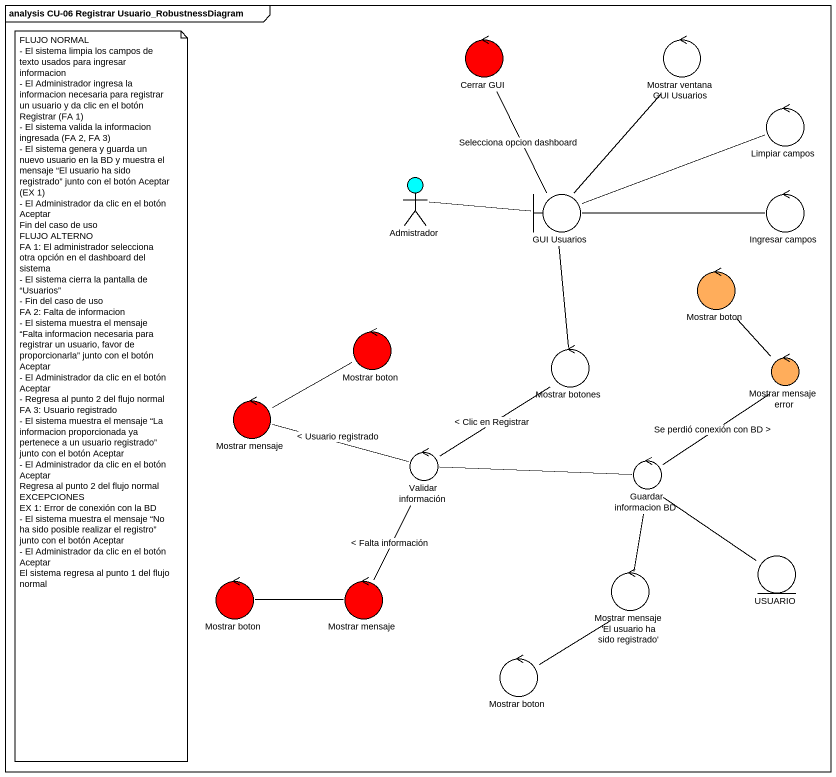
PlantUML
@startuml
mainframe analysis CU-06 Registrar Usuario_RobustnessDiagram
control "Cerrar GUI" as Cerrar_GUI #FF0000
control "Mostrar ventana GUI Usuarios" as Mostrar_ventana_GUI_Usuarios
control "Limpiar campos" as Limpiar_campos
actor Admistrador #00FFFF
boundary "GUI Usuarios" as GUI_Usuarios
control "Ingresar campos" as Ingresar_campos
control "Mostrar boton" as Mostrar_boton #FFAD5B
control "Mostrar boton" as Mostrar_boton_2 #FF0000
control "Mostrar botones" as Mostrar_botones
control "Mostrar mensaje error" as Mostrar_mensaje_error #FFAD5B
control "Mostrar mensaje" as Mostrar_mensaje #FF0000
control "Validar información" as Validar_información
control "Guardar informacion BD" as Guardar_informacion_BD
entity USUARIO
control "Mostrar boton" as Mostrar_boton_3 #FF0000
control "Mostrar mensaje" as Mostrar_mensaje_2 #FF0000
control "Mostrar mensaje 'El usuario ha sido registrado'" as Mostrar_mensaje_El_usuario
control "Mostrar boton" as Mostrar_boton_4
Admistrador -right- GUI_Usuarios
GUI_Usuarios -up- Cerrar_GUI : Selecciona opcion dashboard
GUI_Usuarios -up- Mostrar_ventana_GUI_Usuarios
GUI_Usuarios -right- Limpiar_campos
GUI_Usuarios -right- Ingresar_campos
GUI_Usuarios -- Mostrar_botones
Mostrar_botones -- Validar_información : < Clic en Registrar
Mostrar_mensaje_error -up- Mostrar_boton
Mostrar_mensaje -right- Mostrar_boton_2
Validar_información -left- Mostrar_mensaje : < Usuario registrado
Validar_información -right- Guardar_informacion_BD
Validar_información -- Mostrar_mensaje_2 : < Falta información
Guardar_informacion_BD -up- Mostrar_mensaje_error : Se perdió conexión con BD >
Guardar_informacion_BD -- USUARIO
Guardar_informacion_BD -- Mostrar_mensaje_El_usuario
Mostrar_mensaje_2 -left- Mostrar_boton_3
Mostrar_mensaje_El_usuario -- Mostrar_boton_4
note as N1
  FLUJO NORMAL
  - El sistema limpia los campos de texto usados para ingresar informacion
  - El Administrador ingresa la informacion necesaria para registrar un usuario y da clic en el botón Registrar (FA 1)
  - El sistema valida la informacion ingresada (FA 2, FA 3)
  - El sistema genera y guarda un nuevo usuario en la BD y muestra el mensaje “El usuario ha sido registrado” junto con el botón Aceptar (EX 1)
  - El Administrador da clic en el botón Aceptar
  Fin del caso de uso
  FLUJO ALTERNO
  FA 1: El administrador selecciona otra opción en el dashboard del sistema
  - El sistema cierra la pantalla de “Usuarios”
  - Fin del caso de uso
  FA 2: Falta de informacion
  - El sistema muestra el mensaje “Falta informacion necesaria para registrar un usuario, favor de proporcionarla” junto con el botón Aceptar
  - El Administrador da clic en el botón Aceptar
  - Regresa al punto 2 del flujo normal
  FA 3: Usuario registrado
  - El sistema muestra el mensaje “La informacion proporcionada ya pertenece a un usuario registrado” junto con el botón Aceptar
  - El Administrador da clic en el botón Aceptar
  Regresa al punto 2 del flujo normal
  EXCEPCIONES
  EX 1: Error de conexión con la BD
  - El sistema muestra el mensaje “No ha sido posible realizar el registro” junto con el botón Aceptar
  - El Administrador da clic en el botón Aceptar
  El sistema regresa al punto 1 del flujo normal
end note
@enduml
